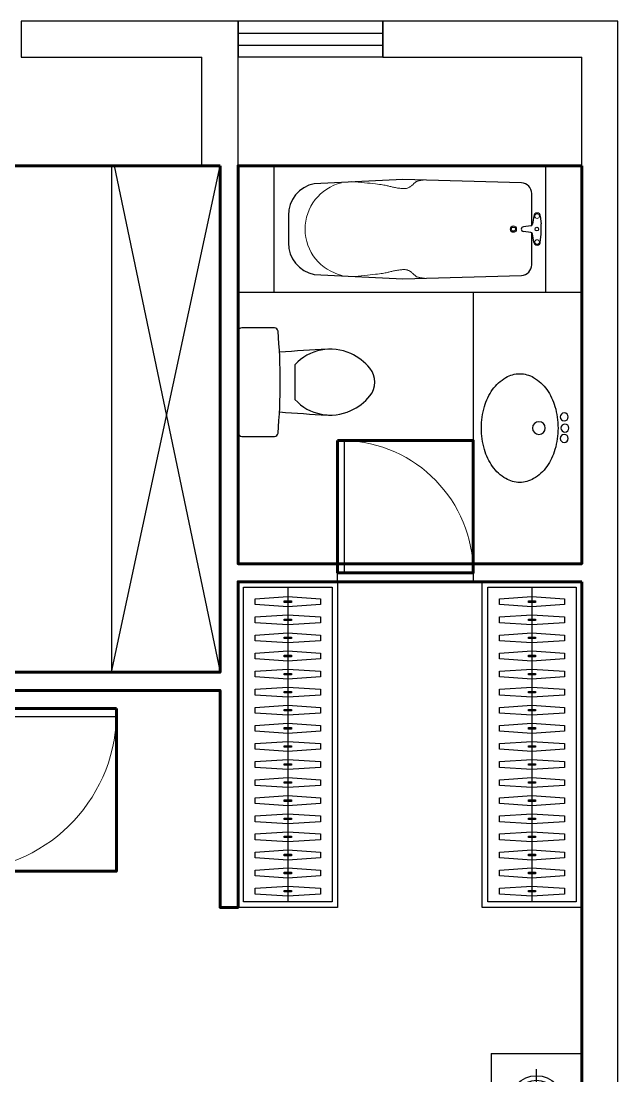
# Model space of a CAD drawing. Extents: x 952153 to 990953, y -827433 to -803533.
# Drawn here: x 987653 to 990953, y -809364 to -803533 of the extents above; entities that cross this region are included whole.
import ezdxf

# ---------------------------------------------------------------- set-up
doc = ezdxf.new("R2010")
doc.units = 0
doc.header["$LTSCALE"] = 1000
doc.header["$MEASUREMENT"] = 0
doc.layers.get('0').update_dxf_attribs({"linetype": 'CONTINUOUS'})
for name, color, linetype in [('BATH', 8, 'CONTINUOUS'), ('Furniture(家具)', 8, 'CONTINUOUS'), ('WALL', 2, 'CONTINUOUS'), ('WINDOW', 4, 'CONTINUOUS'), ('厨卫示意', 8, 'CONTINUOUS'), ('家具', 8, 'CONTINUOUS'), ('家具示意', 8, 'CONTINUOUS')]:
    doc.layers.add(name, color=color, linetype=linetype)
doc.layers.add('GT_书房', color=205, linetype='CONTINUOUS', lineweight=60, true_color=0x8059a6)
for name, color, linetype, lineweight in [('GT_卧室', 1, 'CONTINUOUS', 60), ('GT_卫生间', 5, 'CONTINUOUS', 60), ('GT_门', 245, 'CONTINUOUS', 60)]:
    doc.layers.add(name, color=color, linetype=linetype, lineweight=lineweight)
doc.styles.add('DIM_FONT', font='ZBTXT.shx', dxfattribs={"width": 0.8})

# ---------------------------------------------------------------- blocks, each defined once
blk = doc.blocks.new('*U47')
blk.add_line((-970, -275), (770, -275))
for points in [[(-1000, 0), (800, 0), (800, -550), (-1000, -550)], [(-970, -30), (770, -30), (770, -520), (-970, -520)]]:
    blk.add_lwpolyline(points, close=True)
at = {"elevation": 0}
for points in [[(-874, -95), (-862, -275), (-874, -455), (-906, -455), (-918, -275), (-906, -95)], [(-774, -95), (-762, -275), (-774, -455), (-806, -455), (-818, -275), (-806, -95)], [(-674, -95), (-662, -275), (-674, -455), (-706, -455), (-718, -275), (-706, -95)], [(-574, -95), (-562, -275), (-574, -455), (-606, -455), (-618, -275), (-606, -95)], [(-474, -95), (-462, -275), (-474, -455), (-506, -455), (-518, -275), (-506, -95)], [(-374, -95), (-362, -275), (-374, -455), (-406, -455), (-418, -275), (-406, -95)], [(-274, -95), (-262, -275), (-274, -455), (-306, -455), (-318, -275), (-306, -95)], [(-174, -95), (-162, -275), (-174, -455), (-206, -455), (-218, -275), (-206, -95)], [(-74, -95), (-62, -275), (-74, -455), (-106, -455), (-118, -275), (-106, -95)], [(26, -95), (38, -275), (26, -455), (-6, -455), (-18, -275), (-6, -95)], [(126, -95), (138, -275), (126, -455), (94, -455), (82, -275), (94, -95)], [(226, -95), (238, -275), (226, -455), (194, -455), (182, -275), (194, -95)], [(326, -95), (338, -275), (326, -455), (294, -455), (282, -275), (294, -95)], [(426, -95), (438, -275), (426, -455), (394, -455), (382, -275), (394, -95)], [(526, -95), (538, -275), (526, -455), (494, -455), (482, -275), (494, -95)], [(626, -95), (638, -275), (626, -455), (594, -455), (582, -275), (594, -95)], [(726, -95), (738, -275), (726, -455), (694, -455), (682, -275), (694, -95)]]:
    blk.add_lwpolyline(points, close=True, dxfattribs=at)
at = {"ltscale": 15, "elevation": 0}
for points in [[(-894, -255), (-886, -255), (-886, -295), (-894, -295)], [(-794, -255), (-786, -255), (-786, -295), (-794, -295)], [(-694, -255), (-686, -255), (-686, -295), (-694, -295)], [(-594, -255), (-586, -255), (-586, -295), (-594, -295)], [(-494, -255), (-486, -255), (-486, -295), (-494, -295)], [(-394, -255), (-386, -255), (-386, -295), (-394, -295)], [(-294, -255), (-286, -255), (-286, -295), (-294, -295)], [(-194, -255), (-186, -255), (-186, -295), (-194, -295)], [(-94, -255), (-86, -255), (-86, -295), (-94, -295)], [(6, -255), (14, -255), (14, -295), (6, -295)], [(106, -255), (114, -255), (114, -295), (106, -295)], [(206, -255), (214, -255), (214, -295), (206, -295)], [(306, -255), (314, -255), (314, -295), (306, -295)], [(406, -255), (414, -255), (414, -295), (406, -295)], [(506, -255), (514, -255), (514, -295), (506, -295)], [(606, -255), (614, -255), (614, -295), (606, -295)], [(706, -255), (714, -255), (714, -295), (706, -295)]]:
    blk.add_lwpolyline(points, close=True, dxfattribs=at)
blk = doc.blocks.new('A$C04A21AEC')
at = {"layer": '家具示意'}
for p, q in [((500, 550), (0, 550)), ((0, 550), (0, 0)), ((500, 0), (500, 550)), ((250, 459.6), (250, 85.7)), ((50.4, 275), (444.8, 275)), ((500, 0), (0, 0))]:
    blk.add_line(p, q, dxfattribs=at)
for radius in [153, 127.5]:
    blk.add_circle((250, 275), radius, dxfattribs=at)
blk = doc.blocks.new('A$C6E3D31D3')
at = {"layer": '家具示意'}
for p, q in [((1400.5, 2400), (1400.5, 2100)), ((2300.5, 2400), (1400.5, 2400)), ((2300.5, 2400), (2300.5, 0)), ((0.5, 2100), (2000.5, 2100)), ((0.5, 300), (0.5, 2100)), ((52.9, 300), (52.9, 2100)), ((2000.5, 2100), (2000.5, 300)), ((489, 1453.5), (916.4, 2071.6)), ((1968.3, 2071.6), (916.4, 2071.6)), ((1988.3, 345.8), (1988.3, 2051.6)), ((686.7, 1526), (782.1, 1512.4)), ((761.6, 345.8), (761.6, 1515.3)), ((782.1, 1512.4), (912.2, 1514.1)), ((489, 1453.5), (489, 345.8)), ((438.8, 1329.6), (356.2, 1350.2)), ((468.8, 1322.1), (438.8, 1329.6)), ((1640.8, 1136.8), (1660.8, 1172.8)), ((1626.9, 1034), (1640.8, 1136.8)), ((1769.2, 1020.1), (1769.2, 1113)), ((1368.9, 1077.6), (1472.9, 998.4)), ((1472.9, 998.4), (1603.2, 923.3)), ((1658.5, 905.5), (1626.9, 1034)), ((1721.8, 954.9), (1769.2, 1020.1)), ((1658.5, 905.5), (1721.8, 954.9)), ((1603.2, 923.3), (1658.5, 905.5)), ((1658.5, 905.5), (1617.1, 848.2)), ((1658.5, 905.5), (1752.7, 893.7)), ((1701, 870.3), (1744.5, 888.1)), ((1767.4, 891.9), (1862, 880)), ((1559.8, 828.4), (1470.9, 808.6)), ((1617.1, 848.2), (1559.8, 828.4)), ((1644.7, 847.3), (1701, 870.3)), ((1664.4, 810), (1700.5, 859.9)), ((1700.5, 859.9), (1709.1, 872)), ((1645.5, 624.3), (1664.4, 810)), ((1368.8, 681), (1471.9, 694.8)), ((1471.9, 694.8), (1594, 669)), ((1594, 669), (1645.5, 624.3)), ((1645.5, 624.3), (1728, 655.2)), ((1728, 655.2), (1810.5, 634.6)), ((1645.5, 624.3), (1552.7, 555.4)), ((1645.5, 624.3), (1618, 557.2)), ((1810.5, 634.6), (1873.1, 581)), ((1552.7, 555.4), (1514.9, 460.8)), ((1618, 557.2), (1621.5, 488.4)), ((438.8, 470.3), (356.2, 491)), ((468.8, 462.8), (438.8, 470.3)), ((1621.5, 488.4), (1638.6, 390.3)), ((1514.9, 460.8), (1518.3, 436.8)), ((1638.6, 390.3), (1645.1, 387)), ((2000.5, 300), (0.5, 300)), ((509, 325.8), (1968.3, 325.8)), ((1400.5, 0), (1400.5, 300)), ((2300.5, 0), (1400.5, 0))]:
    blk.add_line(p, q, dxfattribs=at)
for centre, radius, start, end in [((2664.3, 1512.5), 1835.1, 162.26361, 164.06481), ((1968.3, 2051.6), 20, 0, 90), ((4852.7, 1073.7), 4064.6, 167.07446, 169.27244), ((1531.9, 1835.9), 657.4, 164.06481, 167.07446), ((114.8, 1939.6), 28.9, 175.69746, 210.65125), ((111, 1939.9), 25.1, 158.2117, 175.69746), ((90.9, 1947.9), 3.42, 109.56397, 158.2117), ((90.5, 1949), 2.32, 348.10694, 109.56397), ((43.6, 1897.4), 53.9, 5.25919, 30.65125), ((97, 1947.6), 4.28, 168.10694, 248.0096), ((101.2, 1958.1), 15.6, 248.0096, 291.42098), ((118.9, 1913.1), 32.8, 81.86652, 111.42098), ((88.7, 1702), 246, 77.89054, 81.86652), ((182, 2136.4), 198.3, 257.89054, 262.3191), ((277.5, 2844.8), 913.1, 262.3191, 266.63125), ((263.7, 2610.8), 678.7, 266.63125, 271.63309), ((244.1, 3297.1), 1365.2, 271.63309, 273.05496), ((-409.8, 15549.9), 13635.6, 273.05496, 273.50486), ((404.2, 2260.5), 321.2, 273.50486, 279.99836), ((463.3, 1925.1), 19.3, 73.30223, 99.99836), ((393.3, 1950.1), 76.7, 332.71588, 343.77885), ((383, 1953.1), 87.5, 343.77885, 352.87961), ((468.5, 1942.4), 1.32, 352.87961, 73.30223), ((194.3, 1883.8), 99.2, 175.78412, 195.93524), ((-720.1, 1827.1), 820.8, 1.90789, 5.25919), ((1615.9, 1808.3), 1164, 176.42603, 179.71346), ((599.8, 1871.7), 145.9, 167.13096, 176.42603), ((501.7, 1894.1), 45.3, 152.71588, 167.13096), ((194.3, 1883.8), 99.2, 195.93524, 216.08636), ((-1393.2, 1804.7), 1494.3, 359.42426, 1.90789), ((319.8, 1892.4), 234, 200.86028, 207.23959), ((194.3, 1883.8), 99.2, 216.08636, 233.82335), ((6170.4, 1785.5), 5718.5, 179.71346, 180.97038), ((916.3, 1819.5), 58.1, 169.27244, 187.73038), ((1051.1, 1837.8), 194.2, 187.73038, 193.1904), ((-772.1, 1798.4), 873.2, 355.19815, 359.42426), ((180, 1820.4), 76.8, 207.23959, 218.38857), ((426.8, 2016), 391.6, 218.38857, 223.81151), ((194.3, 1883.8), 99.2, 233.82335, 251.56035), ((-1587.4, 1219.4), 2515.8, 11.67414, 13.1904), ((386.7, 1701.1), 289.7, 175.19815, 182.53859), ((306.7, 1900.7), 225.2, 223.81151, 230.96506), ((195.9, 1764.1), 49.3, 230.96506, 241.68324), ((267.4, 1896.9), 200.2, 241.68324, 246.99723), ((-1658.1, 1204.8), 2588, 9.49502, 11.67414), ((249.5, 1695), 152.4, 182.53859, 190.18988), ((-421.4, 1574.4), 529.3, 6.0867, 10.18988), ((3814.4, 1745.6), 3362.2, 180.97038, 182.60963), ((-938.2, 1519.3), 1049, 0, 6.0867), ((1670.9, 1647.9), 1216.5, 182.60963, 184.61758), ((-2833.8, 1008.2), 3780.1, 7.692, 9.49502), ((-571.9, 1519.3), 682.7, 352.45315, 360), ((-251.5, 1207.2), 738.7, 23.48441, 25.31107), ((-941.8, 1436.9), 1404.8, 2.74906, 4.61758), ((728.3, 1164.7), 375.1, 110.14884, 129.64454), ((661.2, 1347.7), 180.1, 81.86442, 110.14884), ((-251.5, 1207.2), 738.7, 21.65774, 23.48441), ((-251.5, 1207.2), 738.7, 19.42798, 21.65774), ((231.5, 1493.2), 230.1, 348.44144, 2.74906), ((-135.3, 1461.5), 242.2, 344.25602, 352.45315), ((-251.5, 1207.2), 738.7, 17.19822, 19.42798), ((599.9, 1417.9), 145.9, 168.44144, 186.43405), ((573.9, 1414.9), 119.7, 186.43405, 197.38641), ((249.1, 1334.1), 161.1, 171.56281, 180), ((391.2, 1313), 304.8, 164.25602, 171.56281), ((66.3, 2204.5), 882, 279.68437, 282.19838), ((319.7, 1032.5), 317.1, 98.00505, 102.19838), ((367.3, 694.1), 658.8, 92.66488, 98.00505), ((339.8, 1284.6), 67.7, 75.95481, 92.66488), ((240.4, 1310.5), 229.7, 9.4841, 17.38641), ((199.9, 1303.8), 270.8, 4.08294, 9.4841), ((178.4, 1334.1), 90.4, 180, 191.27238), ((102.6, 1319), 13.1, 191.27238, 296.58052), ((93.2, 1337.8), 34.2, 296.58052, 355.59979), ((180.4, 1824), 491.8, 263.76764, 270), ((180.4, 1536.1), 204, 270, 279.68437), ((469.1, 1323), 0.917, 255.95506, 4.08294), ((1494.3, 1691.8), 545.4, 283.841, 286.31224), ((1597, 1340.8), 179.8, 286.31224, 290.77727), ((716.5, 3661.5), 2661.9, 290.77727, 291.9373), ((1682.8, 1262.4), 75.5, 291.9373, 315.09547), ((1748.1, 1197.3), 16.8, 84.64276, 135.09547), ((1749.2, 1208.2), 5.8, 27.29586, 84.64276), ((1709.1, 1187.5), 50.9, 8.64435, 27.29586), ((1821.9, 1169.5), 63, 172.216, 188.22934), ((1700.2, 1186.2), 59.9, 352.216, 8.64435), ((1508.3, 1042.9), 81, 116.07349, 129.70047), ((1559.1, 939.2), 196.5, 107.8396, 116.07349), ((2112.5, -780.4), 2003, 105.26254, 107.8396), ((2019.1, -438.1), 1648.1, 103.841, 105.26254), ((2185.1, 1222.1), 430, 188.22934, 196.35275), ((114.8, 1080.4), 28.9, 175.69746, 210.65125), ((111, 1080.6), 25.1, 158.2117, 175.69746), ((90.9, 1088.7), 3.42, 109.56397, 158.2117), ((90.5, 1089.7), 2.32, 348.10694, 109.56397), ((43.6, 1038.2), 53.9, 5.25919, 30.65125), ((97, 1088.4), 4.28, 168.10694, 248.0096), ((101.2, 1098.9), 15.6, 248.0096, 291.42098), ((118.9, 1053.8), 32.8, 81.86652, 111.42098), ((88.7, 842.7), 246, 77.89054, 81.86652), ((182, 1277.2), 198.3, 257.89054, 262.3191), ((277.5, 1985.5), 913.1, 262.3191, 266.63125), ((263.7, 1751.6), 678.7, 266.63125, 271.63309), ((244.1, 2437.8), 1365.2, 271.63309, 273.05496), ((-409.8, 14690.7), 13635.6, 273.05496, 273.50486), ((404.2, 1401.2), 321.2, 273.50486, 279.99836), ((501.7, 1034.9), 45.3, 152.71588, 167.13096), ((463.3, 1065.9), 19.3, 73.30223, 99.99836), ((393.3, 1090.8), 76.7, 332.71588, 343.77885), ((383, 1093.8), 87.5, 343.77885, 352.87961), ((468.5, 1083.1), 1.32, 352.87961, 73.30223), ((1404.1, 1075.1), 35.2, 176.05164, 200.34521), ((1373.3, 1077.3), 4.43, 103.28084, 176.05164), ((1427.4, 1083.8), 60.1, 200.34521, 218.58539), ((1373.8, 1075.4), 6.3, 36.57918, 103.28084), ((1390.2, 1087.6), 14.2, 216.57918, 259.59261), ((1401.6, 1149.6), 77.1, 259.59261, 267.27138), ((1398.6, 1087.8), 15.3, 267.27138, 284.57091), ((1392.6, 1111.1), 39.3, 284.57091, 296.81793), ((1251.5, 1390.1), 352, 296.81793, 300.90563), ((1332.7, 1254.5), 194, 300.90563, 309.70047), ((2371, 1276.6), 623.6, 196.35275, 203.0962), ((194.3, 1024.5), 99.2, 175.78412, 195.93524), ((-720.1, 967.9), 820.8, 1.90789, 5.25919), ((194.3, 1024.5), 99.2, 195.93524, 216.08636), ((-1393.2, 945.4), 1494.3, 359.42426, 1.90789), ((694.2, 830.4), 312.6, 147.86502, 153.50152), ((1046.5, 609.1), 728.6, 144.17371, 147.86502), ((1615.9, 949), 1164, 176.42603, 179.71346), ((599.8, 1012.5), 145.9, 167.13096, 176.42603), ((1318.5, 996.9), 79.2, 22.70692, 38.58539), ((619.4, 704.3), 837.1, 20.12867, 22.70692), ((-3377.8, -760.7), 5094.2, 19.08362, 20.12867), ((7167.7, 3322.2), 5838.3, 203.0962, 203.45233), ((-3786.1, -1429.8), 6101.9, 23.10398, 23.45233), ((319.8, 1033.2), 234, 200.86028, 207.23959), ((194.3, 1024.5), 99.2, 216.08636, 233.82335), ((194.3, 1024.5), 99.2, 233.82335, 251.56035), ((1696.2, 330.8), 1432.3, 153.50152, 155.67347), ((6170.4, 926.2), 5718.5, 179.71346, 180.97038), ((-28.2, 173.4), 2016.2, 22.01877, 23.10398), ((-772.1, 939.2), 873.2, 355.19815, 359.42426), ((180, 961.2), 76.8, 207.23959, 218.38857), ((426.8, 1156.7), 391.6, 218.38857, 223.81151), ((306.7, 1041.5), 225.2, 223.81151, 230.96506), ((433, 870.5), 58, 159.32572, 175.91723), ((852.8, 712.1), 506.6, 155.67347, 159.32572), ((-1535.7, -123.4), 3145, 16.60846, 19.08362), ((1735.8, 909.4), 23.1, 292.23548, 342.81326), ((1762.2, 901.2), 4.67, 19.37993, 162.81326), ((1758, 899.7), 9.2, 355.74068, 19.37993), ((1801, 896.5), 34, 175.74068, 187.98224), ((1961, 918.9), 195.5, 187.98224, 194.88069), ((4712.3, 2090.4), 3097.2, 202.01877, 202.89436), ((1892.1, 899.5), 35.9, 202.89436, 268.84961), ((386.7, 841.9), 289.7, 175.19815, 182.53859), ((249.5, 835.8), 152.4, 182.53859, 190.18988), ((195.9, 904.9), 49.3, 230.96506, 241.68324), ((267.4, 1037.7), 200.2, 241.68324, 246.99723), ((646.5, 855.3), 272.1, 175.91723, 183.5552), ((3814.4, 886.3), 3362.2, 180.97038, 182.60963), ((837.8, 2191), 1565.2, 297.08835, 299.93597), ((1725.8, 648.9), 214.3, 112.23548, 119.93597), ((1598.7, 822.7), 179.4, 7.67836, 14.88069), ((1705.9, 837.1), 71.2, 355.48816, 7.67836), ((1843, 826.3), 66.3, 175.48816, 188.12157), ((1892.7, 833.4), 116.6, 188.12157, 201.00435), ((1716, 963.3), 217.6, 312.08167, 318.38902), ((1384.9, 1257.4), 660.5, 318.38902, 319.38782), ((2176.7, 578.4), 382.5, 138.07538, 139.38782), ((1891.1, 850.9), 12.7, 316.7905, 88.84961), ((1925.7, 803.8), 45.2, 131.47671, 138.07538), ((1849.6, 889.9), 69.7, 311.47671, 316.7905), ((-421.4, 715.2), 529.3, 6.0867, 10.18988), ((-938.2, 660.1), 1049, 0, 6.0867), ((1070.9, 1682), 1005.4, 292.41622, 295.05285), ((1366.4, 742.2), 116.6, 10.73662, 16.60846), ((782.4, 2299.3), 1686.8, 295.05285, 297.08835), ((4719.9, 1918.9), 3145, 201.00435, 203.4795), ((2120.7, -166.9), 1005.4, 108.02034, 109.34479), ((1823.9, 745.7), 45.8, 77.55494, 108.02034), ((1838.6, 812.5), 22.6, 257.55494, 301.49769), ((1810, 859.2), 77.4, 301.49769, 312.08167), ((1670.9, 788.6), 1216.5, 182.60963, 184.61758), ((1339.8, 729.1), 45.2, 315.8726, 322.47126), ((1072.3, 934.6), 382.5, 322.47126, 323.7837), ((1913.8, 318.3), 660.5, 142.78491, 143.7837), ((1561.1, 586.2), 217.6, 136.47756, 142.78491), ((1459.4, 682.7), 77.4, 125.89357, 136.47756), ((1427.3, 727.1), 22.6, 81.95082, 125.89357), ((1436.9, 794.9), 45.8, 261.95082, 292.41622), ((-571.9, 660.1), 682.7, 352.45315, 360), ((-251.5, 348), 738.7, 23.48441, 25.31107), ((-251.5, 348), 738.7, 21.65774, 23.48441), ((231.5, 634), 230.1, 348.44144, 2.74906), ((-941.8, 577.6), 1404.8, 2.74906, 4.61758), ((1377.9, 684.8), 12.7, 141.18639, 273.24549), ((1422.3, 649.1), 69.7, 135.8726, 141.18639), ((1380.6, 636.3), 35.9, 27.29024, 93.24549), ((-1339.9, -767.3), 3097.2, 26.41465, 27.29024), ((6507.8, 2695.5), 5094.2, 203.4795, 204.52455), ((-251.5, 348), 738.7, 19.42798, 21.65774), ((-251.5, 348), 738.7, 17.19822, 19.42798), ((599.9, 558.6), 145.9, 168.44144, 186.43405), ((3239.6, 1507.5), 2016.2, 206.41465, 207.49986), ((391.2, 453.8), 304.8, 164.25602, 171.56281), ((-135.3, 602.2), 242.2, 344.25602, 352.45315), ((251.7, 411.8), 139.9, 117.39883, 135.09762), ((251.7, 411.8), 139.9, 106.51498, 117.39883), ((251.7, 411.8), 139.9, 95.63113, 106.51498), ((573.9, 555.7), 119.7, 186.43405, 197.38641), ((6863.6, 3394), 6101.9, 207.49986, 207.84822), ((-3693.8, -2183.6), 5838.3, 27.49208, 27.84822), ((2634.7, 928.4), 837.1, 204.52455, 207.1028), ((1960, 583.2), 79.2, 207.1028, 222.98127), ((1858.1, 488.2), 60.1, 24.74109, 42.98127), ((249.1, 474.9), 161.1, 171.56281, 180), ((178.4, 474.9), 90.4, 180, 191.27238), ((93.2, 478.6), 34.2, 296.58052, 355.59979), ((180.4, 964.8), 491.8, 263.76764, 270), ((251.7, 411.8), 139.9, 135.09762, 152.79641), ((215.8, 421.2), 89.9, 131.44291, 143.73593), ((191.1, 449.1), 52.6, 115.35512, 131.44291), ((233.3, 360.1), 151.1, 111.81492, 115.35512), ((253.5, 309.5), 205.6, 108.7799, 111.81492), ((180.4, 676.9), 204, 270, 279.68437), ((205.4, 451), 56.2, 90, 108.7799), ((205.4, 415.6), 91.5, 75.31489, 90), ((66.3, 1345.3), 882, 279.68437, 282.19838), ((319.7, 173.2), 317.1, 98.00505, 102.19838), ((367.3, -165.1), 658.8, 92.66488, 98.00505), ((339.8, 425.3), 67.7, 75.95481, 92.66488), ((240.4, 451.3), 229.7, 9.4841, 17.38641), ((199.9, 444.5), 270.8, 4.08294, 9.4841), ((932.1, 223.6), 623.6, 20.74863, 27.49208), ((1965.6, 325.2), 194, 125.30151, 134.09635), ((2056.9, 196.2), 352, 121.21381, 125.30151), ((1894.9, 463.6), 39.3, 108.96679, 121.21381), ((1887.1, 486.4), 15.3, 91.66726, 108.96679), ((1888.9, 424.6), 77.1, 83.98849, 91.66726), ((1895.5, 487.2), 14.2, 40.97506, 83.98849), ((1910.9, 500.6), 6.3, 220.97506, 287.67673), ((1880.7, 498.6), 35.2, 0.44752, 24.74109), ((1911.5, 498.8), 4.43, 287.67673, 0.44752), ((102.6, 459.8), 13.1, 191.27238, 296.58052), ((469.1, 463.7), 0.917, 255.95506, 4.08294), ((1113.2, 292.2), 430, 12.62522, 20.74863), ((1032.1, 2294.4), 2003, 289.65842, 292.23548), ((1715.7, 622.2), 196.5, 292.23548, 300.46937), ((1774.3, 522.7), 81, 300.46937, 314.09635), ((1471.3, 372.4), 63, 356.61188, 12.62522), ((1593.9, 365.2), 59.9, 176.61188, 193.04023), ((1585.2, 363.1), 50.9, 193.04023, 211.69174), ((1617.2, 290.5), 75.5, 116.33318, 139.49135), ((2764.4, -2027.5), 2661.9, 115.17315, 116.33318), ((1708.7, 218.9), 179.8, 110.70812, 115.17315), ((1838, -123.2), 545.4, 108.23689, 110.70812), ((1151.5, 1960.2), 1648.1, 288.23689, 289.65842), ((509, 345.8), 20, 180, 270), ((741.6, 345.8), 20, 270, 0), ((1546.8, 339.4), 5.8, 211.69174, 269.03864), ((1547, 350.4), 16.8, 269.03864, 319.49135), ((1968.3, 345.8), 20, 270, 0)]:
    blk.add_arc(centre, radius, start, end, dxfattribs=at)
at = {"layer": '家具示意', "style": 'DIM_FONT', "width": 0.8, "flags": 9}
for tag in ['YSIZE', 'XSIZE']:
    blk.add_attdef(tag, (0.5, 300), '', height=0.5, rotation=90, dxfattribs=at)
blk = doc.blocks.new('A$C7736197B')
for name, p in [('A$C04A21AEC', (0, 2350)), ('A$C6E3D31D3', (-0.5, 250)), ('A$C04A21AEC', (0, 0))]:
    blk.add_blockref(name, p)
blk = doc.blocks.new('A$C106C7461')
at = {"layer": '厨卫示意'}
for p, q in [((0, 700), (1500, 700)), ((0, 0), (0, 700)), ((1500, 700), (1500, 0)), ((789.9, 625), (133.6, 606.6)), ((1278.7, 600.5), (789.9, 625)), ((76.8, 546.7), (76.8, 370)), ((29.2, 421.3), (25.1, 379.7)), ((64.3, 421.3), (72.4, 376.6)), ((1421.4, 274.3), (1421.4, 425.7)), ((80.8, 368.5), (121.9, 362.5)), ((29.2, 278.7), (25.1, 320.3)), ((64.3, 278.7), (72.4, 323.4)), ((76.8, 330), (76.8, 268.7)), ((80.8, 331.5), (121.9, 337.5)), ((76.8, 268.7), (76.8, 153.3)), ((133.6, 93.4), (789.9, 75)), ((789.9, 75), (1278.7, 99.5)), ((1500, 0), (0, 0))]:
    blk.add_line(p, q, dxfattribs=at)
at = {"layer": '厨卫示意', "lineweight": 13}
for p, q in [((669.9, 621.9), (665.5, 622.4)), ((676.5, 621), (669.9, 621.9)), ((682.9, 620.1), (676.5, 621)), ((688.9, 619.2), (682.9, 620.1)), ((694.3, 618.3), (688.9, 619.2)), ((699.1, 617.4), (694.3, 618.3)), ((703.2, 616.4), (699.1, 617.4)), ((706.8, 615.4), (703.2, 616.4)), ((709.9, 614.3), (706.8, 615.4)), ((712.7, 613.2), (709.9, 614.3)), ((715.1, 611.9), (712.7, 613.2)), ((717.4, 610.5), (715.1, 611.9)), ((719.5, 609), (717.4, 610.5)), ((721.6, 607.3), (719.5, 609)), ((723.6, 605.5), (721.6, 607.3)), ((725.7, 603.5), (723.6, 605.5)), ((727.8, 601.5), (725.7, 603.5)), ((729.9, 599.4), (727.8, 601.5)), ((732.1, 597.3), (729.9, 599.4)), ((734.3, 595.1), (732.1, 597.3)), ((736.7, 592.9), (734.3, 595.1)), ((739.1, 590.8), (736.7, 592.9)), ((741.7, 588.6), (739.1, 590.8)), ((744.4, 586.6), (741.7, 588.6)), ((747.2, 584.6), (744.4, 586.6)), ((750.1, 582.8), (747.2, 584.6)), ((850.6, 583.8), (845.5, 582.6)), ((855.7, 585), (850.6, 583.8)), ((860.7, 586.2), (855.7, 585)), ((865.8, 587.5), (860.7, 586.2)), ((871, 588.7), (865.8, 587.5)), ((876.3, 589.9), (871, 588.7)), ((881.8, 591.1), (876.3, 589.9)), ((887.7, 592.3), (881.8, 591.1)), ((894.1, 593.5), (887.7, 592.3)), ((901.3, 594.7), (894.1, 593.5)), ((909.4, 596), (901.3, 594.7)), ((918.5, 597.3), (909.4, 596)), ((929, 598.6), (918.5, 597.3)), ((941, 600), (929, 598.6)), ((954.5, 601.5), (941, 600)), ((969.3, 603.1), (954.5, 601.5)), ((985.3, 604.7), (969.3, 603.1)), ((1002, 606.4), (985.3, 604.7)), ((1019.1, 608), (1002, 606.4)), ((1036.5, 609.7), (1019.1, 608)), ((1053.6, 611.3), (1036.5, 609.7)), ((1070.4, 612.8), (1053.6, 611.3)), ((753.1, 581.1), (750.1, 582.8)), ((756.2, 579.5), (753.1, 581.1)), ((759.4, 578.1), (756.2, 579.5)), ((762.7, 576.9), (759.4, 578.1)), ((766, 575.9), (762.7, 576.9)), ((769.6, 575.2), (766, 575.9)), ((773.3, 574.6), (769.6, 575.2)), ((777.2, 574.1), (773.3, 574.6)), ((781.3, 573.9), (777.2, 574.1)), ((785.8, 573.9), (781.3, 573.9)), ((790.5, 574), (785.8, 573.9)), ((795.6, 574.4), (790.5, 574)), ((800.9, 574.9), (795.6, 574.4)), ((806.5, 575.5), (800.9, 574.9)), ((812.1, 576.3), (806.5, 575.5)), ((817.9, 577.1), (812.1, 576.3)), ((823.7, 578.1), (817.9, 577.1)), ((829.3, 579.2), (823.7, 578.1)), ((834.9, 580.3), (829.3, 579.2)), ((840.3, 581.4), (834.9, 580.3)), ((845.5, 582.6), (840.3, 581.4)), ((750.1, 117.2), (747.2, 115.4)), ((753.1, 118.9), (750.1, 117.2)), ((756.2, 120.5), (753.1, 118.9)), ((759.4, 121.9), (756.2, 120.5)), ((762.7, 123.1), (759.4, 121.9)), ((766, 124.1), (762.7, 123.1)), ((769.6, 124.8), (766, 124.1)), ((773.3, 125.4), (769.6, 124.8)), ((777.2, 125.9), (773.3, 125.4)), ((781.3, 126.1), (777.2, 125.9)), ((785.8, 126.1), (781.3, 126.1)), ((790.5, 126), (785.8, 126.1)), ((795.6, 125.6), (790.5, 126)), ((800.9, 125.1), (795.6, 125.6)), ((806.5, 124.5), (800.9, 125.1)), ((812.1, 123.7), (806.5, 124.5)), ((817.9, 122.9), (812.1, 123.7)), ((823.7, 121.9), (817.9, 122.9)), ((829.3, 120.8), (823.7, 121.9)), ((834.9, 119.7), (829.3, 120.8)), ((840.3, 118.6), (834.9, 119.7)), ((845.5, 117.4), (840.3, 118.6)), ((850.6, 116.2), (845.5, 117.4)), ((669.9, 78.1), (663.2, 77.3)), ((676.5, 79), (669.9, 78.1)), ((682.9, 79.9), (676.5, 79)), ((688.9, 80.8), (682.9, 79.9)), ((694.3, 81.7), (688.9, 80.8)), ((699.1, 82.6), (694.3, 81.7)), ((703.2, 83.6), (699.1, 82.6)), ((706.8, 84.6), (703.2, 83.6)), ((709.9, 85.7), (706.8, 84.6)), ((712.7, 86.8), (709.9, 85.7)), ((715.1, 88.1), (712.7, 86.8)), ((717.4, 89.5), (715.1, 88.1)), ((719.5, 91), (717.4, 89.5)), ((721.6, 92.7), (719.5, 91)), ((723.6, 94.5), (721.6, 92.7)), ((725.7, 96.5), (723.6, 94.5)), ((727.8, 98.5), (725.7, 96.5)), ((729.9, 100.6), (727.8, 98.5)), ((732.1, 102.7), (729.9, 100.6)), ((734.3, 104.9), (732.1, 102.7)), ((736.7, 107.1), (734.3, 104.9)), ((739.1, 109.2), (736.7, 107.1)), ((741.7, 111.4), (739.1, 109.2)), ((744.4, 113.4), (741.7, 111.4)), ((747.2, 115.4), (744.4, 113.4)), ((855.7, 115), (850.6, 116.2)), ((860.7, 113.8), (855.7, 115)), ((865.8, 112.5), (860.7, 113.8)), ((871, 111.3), (865.8, 112.5)), ((876.3, 110.1), (871, 111.3)), ((881.8, 108.9), (876.3, 110.1)), ((887.7, 107.7), (881.8, 108.9)), ((894.1, 106.5), (887.7, 107.7)), ((901.3, 105.3), (894.1, 106.5)), ((909.4, 104), (901.3, 105.3)), ((918.5, 102.7), (909.4, 104)), ((929, 101.4), (918.5, 102.7)), ((941, 100), (929, 101.4)), ((954.5, 98.5), (941, 100)), ((969.3, 96.9), (954.5, 98.5)), ((985.3, 95.3), (969.3, 96.9)), ((1002, 93.6), (985.3, 95.3)), ((1019.1, 92), (1002, 93.6)), ((1036.5, 90.3), (1019.1, 92)), ((1053.6, 88.7), (1036.5, 90.3)), ((1070.4, 87.2), (1053.6, 88.7))]:
    blk.add_line(p, q, dxfattribs=at)
for centre, radius in [((46.8, 421.3), 12.6), ((177.7, 350), 17.6), ((46.8, 278.7), 12.6)]:
    blk.add_circle(centre, radius, dxfattribs=at)
at = {"layer": '厨卫示意'}
for centre, radius in [((48.3, 350), 9.88), ((177.7, 350), 11.6)]:
    blk.add_circle(centre, radius, dxfattribs=at)
for centre, radius, start, end in [((136.8, 546.7), 60, 93.06991, 180), ((1246.9, 428.9), 174.5, 358.94092, 79.49629), ((46.8, 421.3), 17.6, 0, 180), ((323.6, 350), 300, 174.32287, 185.67713), ((82.2, 378.3), 10, 190.21415, 261.75284), ((121.9, 350), 12.5, 270, 90), ((82.2, 321.7), 10, 98.24716, 169.78585), ((46.8, 278.7), 17.6, 180, 0), ((1246.9, 271.1), 174.5, 280.50371, 1.05908), ((136.8, 153.3), 60, 180, 266.93009)]:
    blk.add_arc(centre, radius, start, end, dxfattribs=at)
at = {"layer": '厨卫示意', "lineweight": 13}
blk.add_arc((1066.1, 349.7), 263.4, 283.52609, 77.09876, dxfattribs=at)
blk = doc.blocks.new('_E12QMA')
for centre, radius in [((-57.4, -41.7), 22.1), ((0, -37.5), 22.1), ((61.8, -41.7), 22.1), ((0, -181.7), 35.3)]:
    blk.add_circle(centre, radius)
for centre, radius, start, end in [((-30.5, -395.5), 315.5, 106.29491, 125.21186), ((0, -499.9), 424.2, 90, 106.29491), ((0, -499.9), 424.2, 73.70509, 90), ((30.5, -395.5), 315.5, 54.78814, 73.70509), ((-77.1, -329.5), 234.6, 125.21186, 149.59017), ((77.1, -329.5), 234.6, 30.40983, 54.78814), ((-148.3, -287.7), 152.1, 149.59017, 180), ((148.3, -287.7), 152.1, 360, 390.40983), ((-148.3, -287.7), 152.1, 180, 210.40983), ((148.3, -287.7), 152.1, 329.59017, 360), ((-77.1, -245.9), 234.6, 210.40983, 234.78814), ((77.1, -245.9), 234.6, 305.21186, 329.59017), ((-30.5, -179.8), 315.5, 234.78814, 253.70509), ((30.5, -179.8), 315.5, 286.29491, 305.21186), ((0, -75.5), 424.2, 253.70509, 270), ((0, -75.5), 424.2, 270, 286.29491)]:
    blk.add_arc(centre, radius, start, end)
at = {"style": 'DIM_FONT', "width": 0.8, "flags": 9}
for tag in ['XSIZE', 'YSIZE']:
    blk.add_attdef(tag, (0, 0), '', height=0.5, dxfattribs=at)
blk = doc.blocks.new('TP6')
blk.add_lwpolyline([(20, -300), (200.8, -300, 0.388903), (220.7, -281.7, 0.043619), (220.7, 281.7, 0.388903), (200.8, 300), (20, 300, 0.414214), (0, 280), (0, -280, 0.414214), (20, -300, 0.414214)], format="xyb")
blk.add_lwpolyline([(623.4, 157.5, 0.325454), (314.1, 96.3), (314.1, -96.3, 0.325454), (623.4, -157.5, 0.11195), (728.4, -76.5, 0.35994), (728.4, 76.5, 0.11195)], format="xyb", close=True)
for centre, start, end in [((821.6, -7004.3), 92.61819, 94.72691), ((821.6, 7004.3), 265.27309, 267.38181)]:
    blk.add_arc(centre, 7193.5, start, end)
blk = doc.blocks.new('$DorLib2D$00000001')
for p, q in [((0.45, 0.975), (0.5, 0.975)), ((0.45, 0), (0.45, 0.975)), ((0.5, 0), (0.5, 0.975)), ((0.5, 0), (0.45, 0))]:
    blk.add_line(p, q)
at = {"lineweight": 13}
blk.add_arc((0.475, 0), 0.975, 91.46928, 180, dxfattribs=at)
blk = doc.blocks.new('$WINLIB2D$00000001')
for p, q in [((-0.5, 0.5), (0.5, 0.5)), ((-0.5, 0.5), (-0.5, -0.5)), ((0.5, -0.5), (0.5, 0.5)), ((0.5, 0.1667), (-0.5, 0.1667)), ((0.5, -0.1667), (-0.5, -0.1667)), ((-0.5, -0.5), (0.5, -0.5))]:
    blk.add_line(p, q)

msp = doc.modelspace()

# ---------------------------------------------------------------- linework, layer by layer
at = {"layer": 'BATH'}
for p, q in [((988153.1, -804332.5, 0), (988153.1, -807132.5, 0)), ((988153.1, -807132.5, 0), (988753.1, -804332.5, 0)), ((988168.2, -804332.5, 0), (988753.1, -807132.5, 0))]:
    msp.add_line(p, q, dxfattribs=at)
at = {"layer": 'GT_书房', "elevation": 0}
msp.add_lwpolyline([(988753.1, -804332.5), (986053.1, -804332.5), (986053.1, -807132.5), (988753.1, -807132.5), (988753.1, -804332.5)], dxfattribs=at)
at = {"layer": 'GT_卧室', "elevation": 0}
msp.add_lwpolyline([(990753.1, -806632.5), (988853.1, -806632.5), (988853.1, -808432.5), (988753.1, -808432.5), (988753.1, -807232.5), (987353.1, -807232.5), (987353.1, -812532.5), (990753.1, -812532.5), (990753.1, -806632.5)], dxfattribs=at)
at = {"layer": 'GT_卫生间', "elevation": 0}
msp.add_lwpolyline([(990753.1, -804332.5), (988853.1, -804332.5), (988853.1, -806532.5), (990753.1, -806532.5), (990753.1, -804332.5)], dxfattribs=at)
at = {"layer": 'GT_门'}
for points in [[(989403.1, -805851.3), (989403.1, -806582.5), (990153.1, -806582.5), (990153.1, -805851.3), (989403.1, -805851.3)], [(988180.6, -807332.5), (987303.1, -807332.5), (987303.1, -808232.5), (988180.6, -808232.5), (988180.6, -807332.5)]]:
    msp.add_lwpolyline(points, dxfattribs=at)
at = {"layer": 'WALL'}
for p, q in [((988753.1, -803532.5), (987653.1, -803532.5)), ((987653.1, -803532.5), (987653.1, -803732.5)), ((988853.1, -803532.5), (988753.1, -803532.5)), ((988853.1, -803732.5), (988853.1, -803532.5)), ((990953.1, -803532.5), (989653.1, -803532.5)), ((989653.1, -803532.5), (989653.1, -803732.5)), ((990953.1, -806632.5), (990953.1, -803532.5)), ((987653.1, -803732.5), (988653.1, -803732.5)), ((988653.1, -804332.5), (988653.1, -803732.5)), ((988853.1, -804332.5), (988853.1, -803732.5)), ((989653.1, -803732.5), (990753.1, -803732.5)), ((990753.1, -806532.5), (990753.1, -803732.5)), ((988753.1, -804332.5, 0), (988653.1, -804332.5, 0)), ((988753.1, -804332.5), (988653.1, -804332.5)), ((988753.1, -804332.5), (988753.1, -806632.5)), ((988853.1, -804332.5), (988853.1, -806532.5)), ((989403.1, -806532.5), (988853.1, -806532.5)), ((989403.1, -806632.5), (989403.1, -806532.5)), ((990753.1, -806532.5), (990153.1, -806532.5)), ((990153.1, -806532.5), (990153.1, -806632.5)), ((988753.1, -806632.5), (988753.1, -807132.5)), ((988853.1, -806632.5), (988853.1, -807232.5)), ((988853.1, -806632.5), (989403.1, -806632.5)), ((990153.1, -806632.5), (990753.1, -806632.5)), ((990753.1, -806632.5), (990753.1, -812532.5)), ((990953.1, -812532.5), (990953.1, -806632.5)), ((988753.1, -807132.5), (987253.1, -807132.5)), ((988753.1, -807232.5), (987353.1, -807232.5)), ((988753.1, -807232.5), (988753.1, -808432.5)), ((988853.1, -807232.5), (988853.1, -808432.5)), ((988853.1, -808432.5), (988753.1, -808432.5))]:
    msp.add_line(p, q, dxfattribs=at)
at = {"layer": 'WINDOW'}
for p, q in [((988653.1, -804332.5, 0), (986153.1, -804332.5, 0)), ((988853.1, -804332.5, 0), (990753.1, -804332.5, 0)), ((990153.1, -806532.5, 0), (989403.1, -806532.5, 0))]:
    msp.add_line(p, q, dxfattribs=at)
at = {"layer": '家具'}
for p, q in [((990753.1, -805032.5, 0), (988853.1, -805032.5, 0)), ((990153.1, -805032.5, 0), (990153.1, -806532.5, 0))]:
    msp.add_line(p, q, dxfattribs=at)

# ---------------------------------------------------------------- block references
at = {"rotation": 180}
msp.add_blockref('A$C7736197B', (990753.1, -809240.9, 0), dxfattribs=at)
at = {"layer": 'BATH'}
msp.add_blockref('TP6', (988853.1, -805528.4, 0), dxfattribs=at)
at = {"layer": 'Furniture(家具)', "rotation": 270}
for p in [(989403.1, -807632.5, 0), (990753.1, -807632.5, 0)]:
    msp.add_blockref('*U47', p, dxfattribs=at)
at = {"layer": 'WINDOW'}
for name, p, xscale, yscale, zscale, rotation in [('$WINLIB2D$00000001', (989253.1, -803632.5), 800, 200, 800, 180), ('$DorLib2D$00000001', (989778.1, -806582.5), 750, -750, 750, 180), ('$DorLib2D$00000001', (987303.1, -807782.5), 900, -900, 900, 90)]:
    msp.add_blockref(name, p, dxfattribs=dict(at, xscale=xscale, yscale=yscale, zscale=zscale, rotation=rotation))
at = {"layer": '家具', "rotation": 180}
msp.add_blockref('A$C106C7461', (990553.1, -804332.5, 0), dxfattribs=at)
at = {"layer": '家具', "extrusion": (0, 0, -1), "zscale": -0.9999999999999998, "rotation": 90}
msp.add_blockref('_E12QMA', (-990697.8, -805782.5, 0), dxfattribs=at)

doc.saveas('drawing.dxf')
